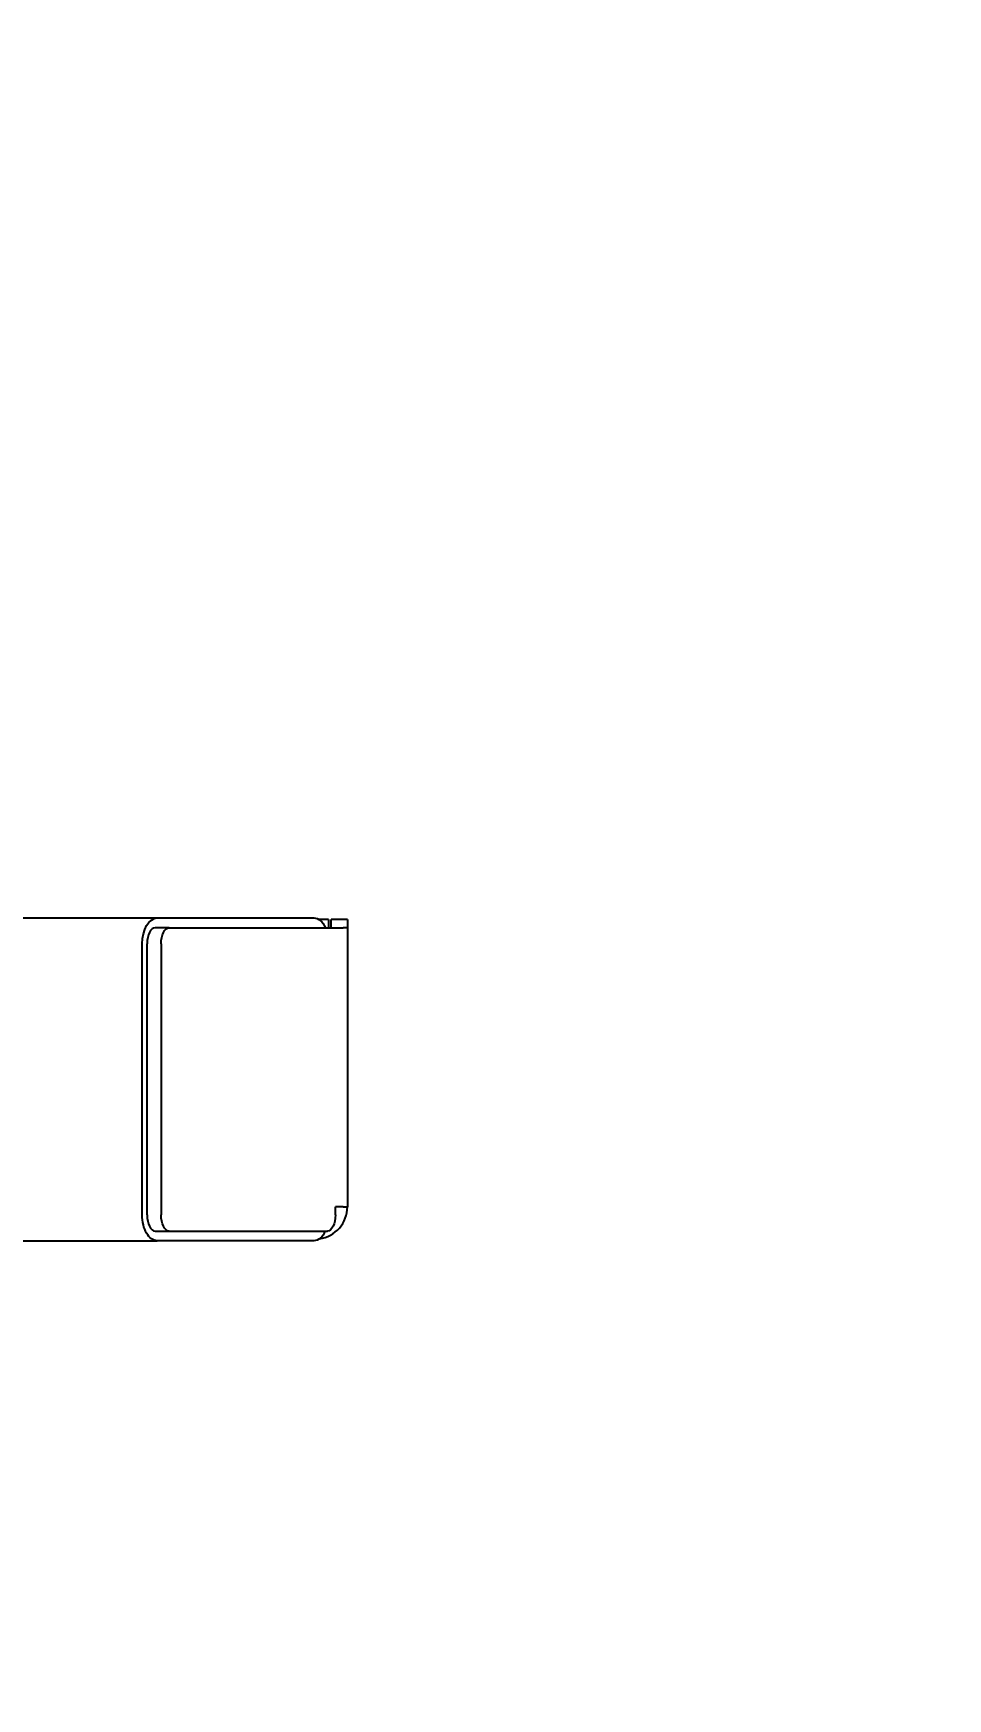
# Model space of a CAD drawing. Header units: millimetres. Extents: x -383313 to -161684, y -117025 to 99224.
# Drawn here: x -331702 to -331419, y 36301 to 36817 of the extents above; entities that cross this region are included whole.
import ezdxf

# ---------------------------------------------------------------- set-up
doc = ezdxf.new("R2010")
doc.units = ezdxf.units.MM
doc.header["$MEASUREMENT"] = 0
doc.layers.get('Defpoints').update_dxf_attribs({"color": 31})
for name, color, linetype in [('001__КОНСТРУКТИВ__размеры внутр.', 7, 'Continuous'), ('PV-10B1', 7, 'Continuous'), ('Робот', 30, 'Continuous')]:
    doc.layers.add(name, color=color, linetype=linetype)
doc.styles.add('PSTUDIO', font='arial.ttf')
doc.dimstyles.new('PS_TICK', dxfattribs={"dimscale": 100, "dimtxt": 2.5, "dimasz": 1, "dimexe": 2, "dimexo": 2, "dimgap": 1, "dimtad": 1, "dimdec": 0, "dimzin": 0, "dimdsep": 46, "dimtxsty": 'PSTUDIO', "dimblk": 'ARCHTICK', "dimcen": 2, "dimdle": 1.5, "dimse1": 1, "dimse2": 1, "dimadec": 0, "dimazin": 0, "dimtfac": 1, "dimtdec": 0, "dimtix": 1, "dimtmove": 1, "dimatfit": 3, "dimldrblk": 'ARCHTICK', "dimfxl": 1, "dimtolj": 1, "dimtzin": 0, "dimarcsym": 0})

# ---------------------------------------------------------------- blocks, each defined once
blk = doc.blocks.new('_ArchTick')
at = {"color": 0, "linetype": 'ByBlock', "const_width": 0.15}
blk.add_lwpolyline([(-0.5, -0.5), (0.5, 0.5)], dxfattribs=at)
blk = doc.blocks.new('*D245')
at = {"layer": '001__КОНСТРУКТИВ__размеры внутр.', "color": 0, "lineweight": -2, "ltscale": 100, "transparency": 16777216}
for p, q in [((-333441.82, 37873.63), (-333441.82, 35438.43)), ((-328427.44, 36876.75), (-328427.44, 35438.43)), ((-333591.82, 35638.43), (-328277.44, 35638.43))]:
    blk.add_line(p, q, dxfattribs=at)
at = {"layer": 'Defpoints', "color": 0, "ltscale": 100, "transparency": 16777216}
for p in [(-333441.82, 38073.63), (-328427.44, 37076.75), (-328427.44, 35638.43)]:
    blk.add_point(p, dxfattribs=at)
at = {"layer": '001__КОНСТРУКТИВ__размеры внутр.', "color": 0, "lineweight": -2, "ltscale": 100, "transparency": 16777216, "xscale": 100, "yscale": 100, "zscale": 100, "rotation": 180}
blk.add_blockref('_ArchTick', (-333441.82, 35638.43), dxfattribs=at)
at = {"layer": '001__КОНСТРУКТИВ__размеры внутр.', "color": 0, "lineweight": -2, "ltscale": 100, "transparency": 16777216, "xscale": 100, "yscale": 100, "zscale": 100}
blk.add_blockref('_ArchTick', (-328427.44, 35638.43), dxfattribs=at)
at = {"layer": '001__КОНСТРУКТИВ__размеры внутр.', "color": 0, "ltscale": 100, "transparency": 16777216, "insert": (-330934.63, 35866.07), "char_height": 250, "attachment_point": 5, "style": 'PSTUDIO'}
blk.add_mtext('\\A1;5014', dxfattribs=at)
blk = doc.blocks.new('Робот ABB IRB660_3.15 (сверху)')
at = {"layer": 'Робот'}
blk.add_circle((0, 0), 3150, dxfattribs=at)
blk = doc.blocks.new('A$C4af2c1f4')
at = {"layer": 'PV-10B1'}
for p, q in [((1194.44, 660), (1327.61, 660)), ((1331.33, 657), (1326.99, 657)), ((1327.61, 660), (1376.11, 660)), ((1331.33, 657), (1385.16, 657)), ((1380.65, 659.5), (1377.71, 659.5)), ((1380.65, 659.5), (1380.65, 657)), ((1386.5, 659.5), (1381.5, 659.5)), ((1381.5, 658.39), (1381.5, 659.5)), ((1381.5, 657), (1381.5, 658.39)), ((1386.5, 657), (1385.16, 657)), ((1386.5, 659.5), (1386.5, 658.39)), ((1386.5, 658.39), (1386.5, 657)), ((1386.5, 657), (1386.5, 570.5)), ((1322.99, 568), (1322.99, 652)), ((1324.49, 568), (1324.49, 652)), ((1328.83, 652), (1328.83, 568)), ((1382.83, 568), (1382.83, 570.5)), ((1385.16, 570.5), (1382.83, 570.5)), ((1385.16, 570.5), (1386.5, 570.5)), ((1326.99, 563), (1331.33, 563)), ((1331.33, 563), (1380.33, 563)), ((1194.44, 560), (1327.61, 560)), ((1376.11, 560), (1327.61, 560))]:
    blk.add_line(p, q, dxfattribs=at)
blk.add_arc((1376.5, 570.5), 10, 277.764, 0, dxfattribs=at)
at = {"layer": 'PV-10B1', "extrusion": (0, 0, -1)}
for centre, major_axis, ratio, start_param, end_param in [((1327.61, 652), (0, 8), 0.57735, -1.570796, 0), ((1331.33, 652), (0, 5), 0.5, -1.570796, 0), ((1376.11, 652), (0, -8), 0.57735, -3.141593, -2.245928), ((1327.61, 568), (0, 8), 0.57735, -3.141593, -1.570796), ((1331.33, 568), (0, -5), 0.5, 0, 1.570796), ((1380.33, 568), (0, -5), 0.5, -1.570796, 0), ((1376.11, 568), (0, -8), 0.57735, -0.895665, 0)]:
    blk.add_ellipse(centre, major_axis=major_axis, ratio=ratio, start_param=start_param, end_param=end_param, dxfattribs=at)
at = {"layer": 'PV-10B1'}
for centre, major_axis, start_param, end_param in [((1326.99, 652), (0, 5), 0, 1.570796), ((1326.99, 568), (0, -5), -1.570796, 0)]:
    blk.add_ellipse(centre, major_axis=major_axis, ratio=0.5, start_param=start_param, end_param=end_param, dxfattribs=at)

msp = doc.modelspace()

# ---------------------------------------------------------------- block references
at = {"ltscale": 100}
msp.add_blockref('A$C4af2c1f4', (-332991.74767, 35882.97231), dxfattribs=at)
at = {"layer": 'Робот', "rotation": 180}
msp.add_blockref('Робот ABB IRB660_3.15 (сверху)', (-328754.07698, 33964.72651), dxfattribs=at)

# ---------------------------------------------------------------- dimensions: what is measured, and where the dimension line sits
at = {"layer": '001__КОНСТРУКТИВ__размеры внутр.', "ltscale": 100}
dim = msp.add_linear_dim(base=(-328427.44202, 35638.42958), p1=(-333441.82159, 38073.62614), p2=(-328427.44202, 37076.75198), dimstyle='PS_TICK', override={"dimse1": 0, "dimse2": 0}, dxfattribs=at)
dim.commit()
dim.dimension.update_dxf_attribs({"geometry": '*D245', "text_midpoint": (-330934.63181, 35866.07282)})

doc.saveas('drawing.dxf')
